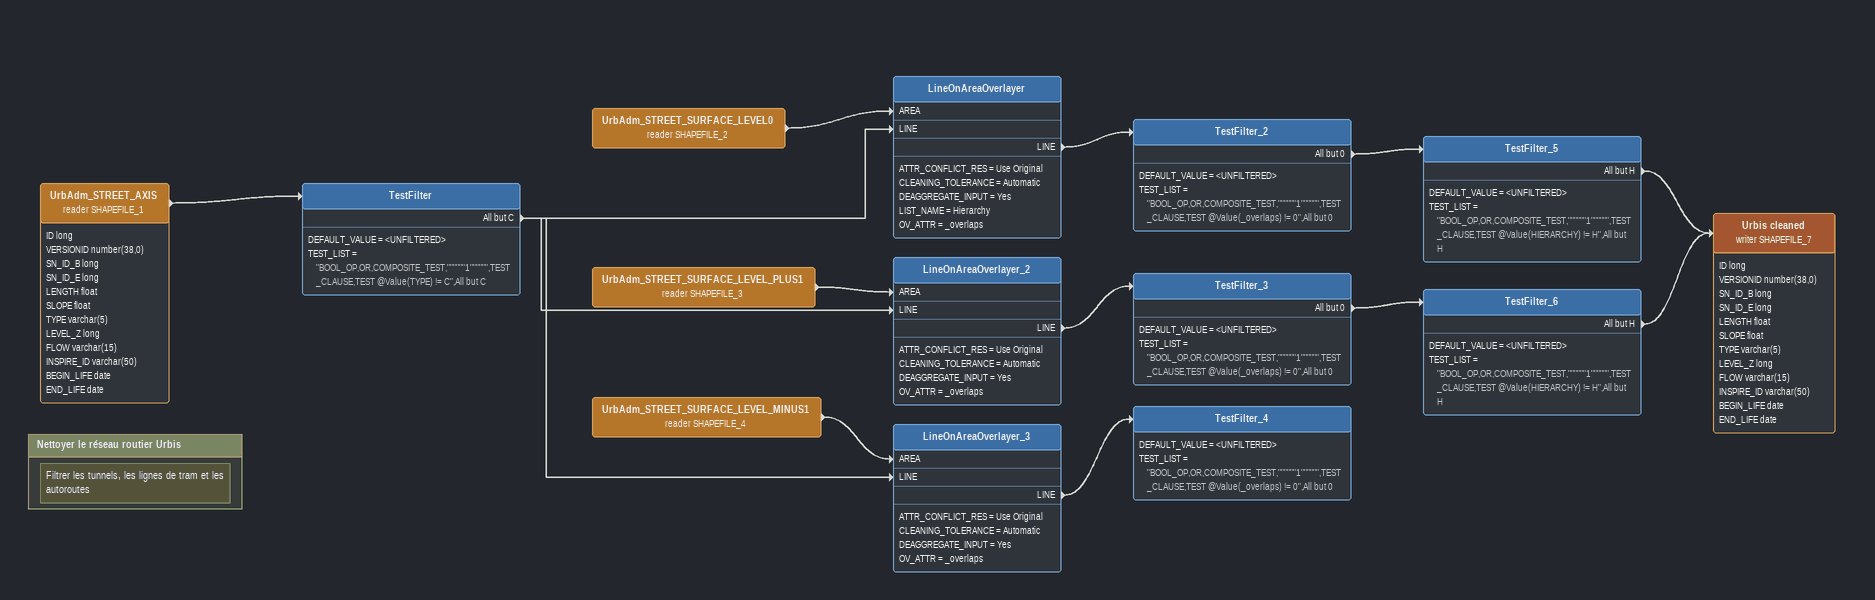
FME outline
UrbAdm_STREET_AXIS (reader SHAPEFILE_1)
    attributes: ID long, VERSIONID number(38,0), SN_ID_B long, SN_ID_E long, LENGTH float, SLOPE float, TYPE varchar(5), LEVEL_Z long, FLOW varchar(15), INSPIRE_ID varchar(50), BEGIN_LIFE date, END_LIFE date
    -> TestFilter
TestFilter
    DEFAULT_VALUE = <UNFILTERED>
    TEST_LIST = "BOOL_OP,OR,COMPOSITE_TEST,""""""1"""""",TEST_CLAUSE,TEST @Value(TYPE) != C",All but C
    All but C -> LineOnAreaOverlayer [LINE]
    All but C -> LineOnAreaOverlayer_2 [LINE]
    All but C -> LineOnAreaOverlayer_3 [LINE]
UrbAdm_STREET_SURFACE_LEVEL0 (reader SHAPEFILE_2)
    -> LineOnAreaOverlayer [AREA]
LineOnAreaOverlayer
    ATTR_CONFLICT_RES = Use Original
    CLEANING_TOLERANCE = Automatic
    DEAGGREGATE_INPUT = Yes
    LIST_NAME = Hierarchy
    OV_ATTR = _overlaps
    LINE -> TestFilter_2
TestFilter_2
    DEFAULT_VALUE = <UNFILTERED>
    TEST_LIST = "BOOL_OP,OR,COMPOSITE_TEST,""""""1"""""",TEST_CLAUSE,TEST @Value(_overlaps) != 0",All but 0
    All but 0 -> TestFilter_5
TestFilter_5
    DEFAULT_VALUE = <UNFILTERED>
    TEST_LIST = "BOOL_OP,OR,COMPOSITE_TEST,""""""1"""""",TEST_CLAUSE,TEST @Value(HIERARCHY) != H",All but H
    All but H -> Urbis cleaned (writer SHAPEFILE_7)
UrbAdm_STREET_SURFACE_LEVEL_PLUS1 (reader SHAPEFILE_3)
    -> LineOnAreaOverlayer_2 [AREA]
LineOnAreaOverlayer_2
    ATTR_CONFLICT_RES = Use Original
    CLEANING_TOLERANCE = Automatic
    DEAGGREGATE_INPUT = Yes
    OV_ATTR = _overlaps
    LINE -> TestFilter_3
TestFilter_3
    DEFAULT_VALUE = <UNFILTERED>
    TEST_LIST = "BOOL_OP,OR,COMPOSITE_TEST,""""""1"""""",TEST_CLAUSE,TEST @Value(_overlaps) != 0",All but 0
    All but 0 -> TestFilter_6
TestFilter_6
    DEFAULT_VALUE = <UNFILTERED>
    TEST_LIST = "BOOL_OP,OR,COMPOSITE_TEST,""""""1"""""",TEST_CLAUSE,TEST @Value(HIERARCHY) != H",All but H
    All but H -> Urbis cleaned (writer SHAPEFILE_7)
Urbis cleaned (writer SHAPEFILE_7)
    attributes: ID long, VERSIONID number(38,0), SN_ID_B long, SN_ID_E long, LENGTH float, SLOPE float, TYPE varchar(5), LEVEL_Z long, FLOW varchar(15), INSPIRE_ID varchar(50), BEGIN_LIFE date, END_LIFE date
UrbAdm_STREET_SURFACE_LEVEL_MINUS1 (reader SHAPEFILE_4)
    -> LineOnAreaOverlayer_3 [AREA]
LineOnAreaOverlayer_3
    ATTR_CONFLICT_RES = Use Original
    CLEANING_TOLERANCE = Automatic
    DEAGGREGATE_INPUT = Yes
    OV_ATTR = _overlaps
    LINE -> TestFilter_4
TestFilter_4
    DEFAULT_VALUE = <UNFILTERED>
    TEST_LIST = "BOOL_OP,OR,COMPOSITE_TEST,""""""1"""""",TEST_CLAUSE,TEST @Value(_overlaps) != 0",All but 0

Bookmark: Nettoyer le réseau routier Urbis
Note: Filtrer les tunnels, les lignes de tram et les autoroutes
